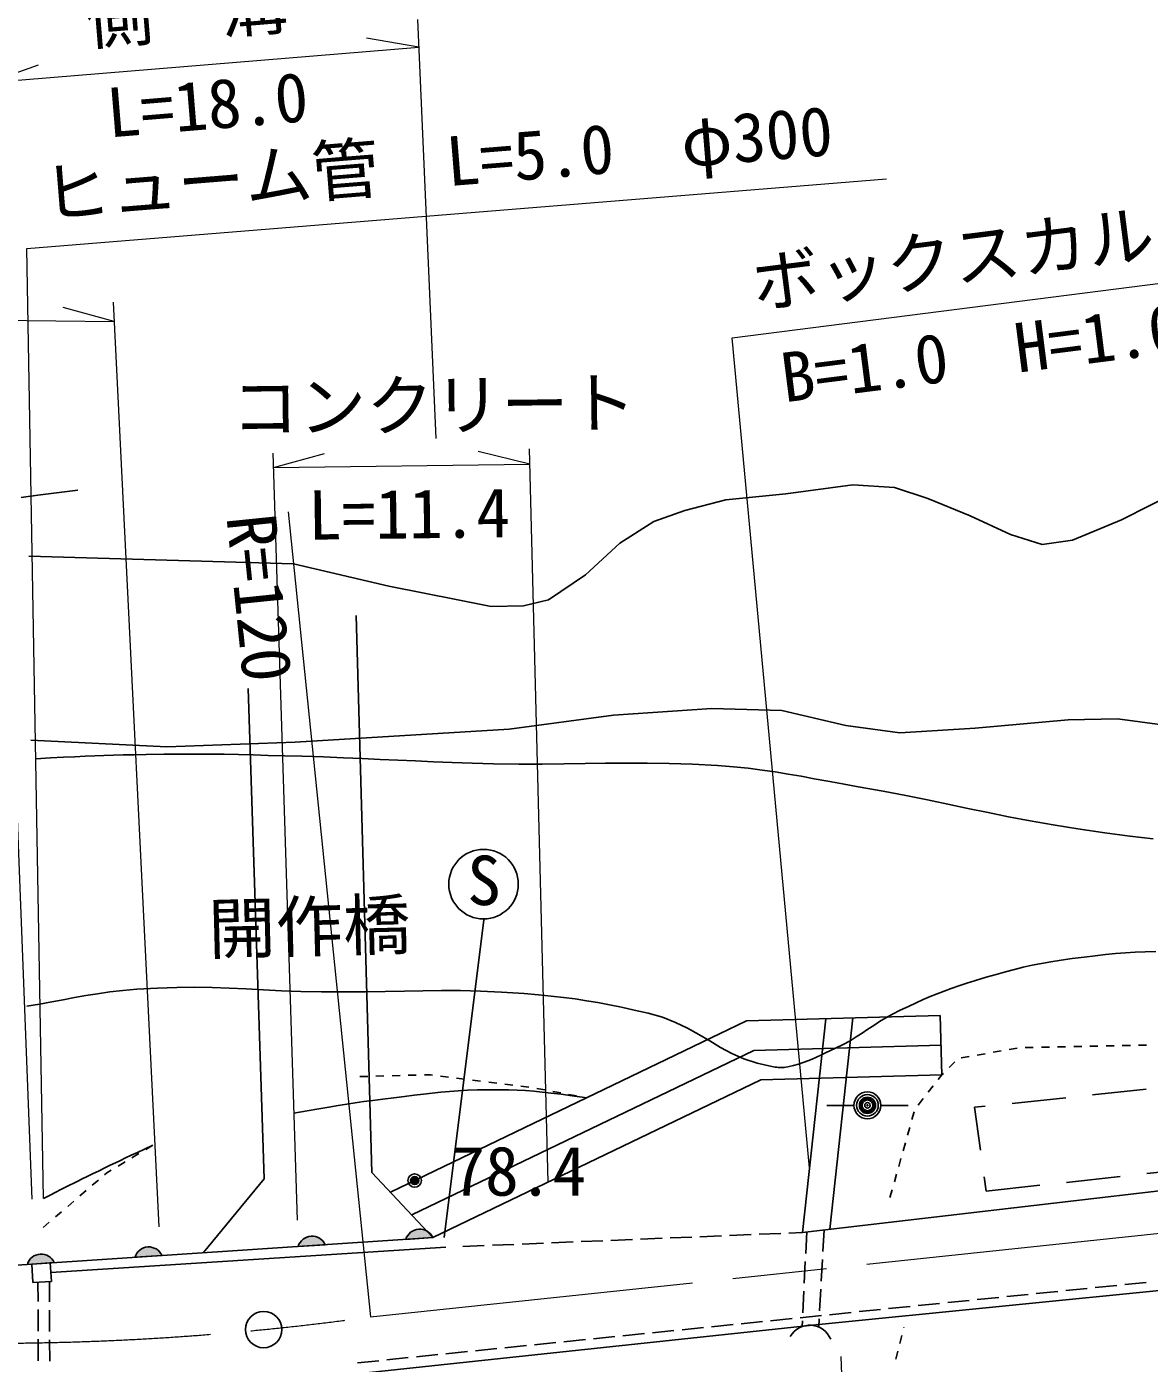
# Model space of a CAD drawing. Units: millimetres, scale not verified. Extents: x 40000 to 680000, y 20000 to 380000.
# Drawn here: x 365494 to 407108, y 290231 to 339804 of the extents above; entities that cross this region are included whole.
import ezdxf
from ezdxf.enums import TextEntityAlignment as Align

# ---------------------------------------------------------------- set-up
doc = ezdxf.new("R2010")
doc.units = ezdxf.units.MM
doc.header["$LTSCALE"] = 1000
doc.header["$PDMODE"] = 32
doc.header["$PDSIZE"] = 500
doc.linetypes.add('CHAIN', pattern=[18.5, 12, -1.5, 3.5, -1.5])
for name, color, linetype, lineweight in [('M-BGD', 7, 'Continuous', 25), ('M-BGD-HTXT', 7, 'Continuous', 13), ('M-BMK', 2, 'CHAIN', 13), ('M-BMK-SRVR', 3, 'Continuous', 25), ('M-STR-HTXT', 7, 'Continuous', 13), ('M-STR-STRC', 7, 'Continuous', 25)]:
    doc.layers.add(name, color=color, linetype=linetype, lineweight=lineweight)
doc.styles.add('ＭＳ ゴシック', font='')
doc.styles.get('ＭＳ ゴシック').set_extended_font_data('MS Gothic')

msp = doc.modelspace()

# ---------------------------------------------------------------- hatches: boundary and pattern name
at = {"layer": 'M-BGD'}
for points in [[(380547, 294890, 0.7), (379549, 294825)], [(370507, 294229, 0.7), (369509, 294163)], [(376556, 294630, 0.7), (375558, 294565)], [(366516, 293966, 0.7), (365518, 293900)]]:
    msp.add_hatch(color=256, dxfattribs=at).paths.add_polyline_path(points)

# ---------------------------------------------------------------- linework, layer by layer
for p, q in [((393637, 322485), (396120, 322807)), ((396120, 322807), (397661, 322715)), ((406076, 321519), (408904, 322945)), ((365288, 322345), (365908, 322430)), ((365908, 322430), (366603, 322520)), ((366603, 322520), (367391, 322617)), ((389889, 321864), (391407, 322255)), ((391407, 322255), (393637, 322485)), ((397661, 322715), (398902, 322301)), ((398902, 322301), (400466, 321657)), ((388740, 321450), (389889, 321864)), ((387475, 320646), (388740, 321450)), ((400466, 321657), (401960, 320967)), ((404260, 320760), (406076, 321519)), ((401960, 320967), (403133, 320600)), ((403133, 320600), (404260, 320760)), ((386210, 319473), (387475, 320646)), ((365574, 320163), (375382, 319885)), ((375382, 319885), (378922, 319059)), ((384831, 318553), (386210, 319473)), ((378922, 319059), (381474, 318542)), ((381474, 318542), (382716, 318300)), ((382716, 318300), (383911, 318323)), ((383911, 318323), (384831, 318553)), ((377701, 317965), (378293, 297310)), ((374294, 297071), (373702, 315262)), ((387241, 314271), (390897, 314512)), ((390897, 314512), (393484, 314443)), ((393484, 314443), (395863, 313891)), ((383378, 313753), (387241, 314271)), ((395863, 313891), (397864, 313615)), ((400657, 313788), (404106, 314098)), ((404106, 314098), (405934, 314133)), ((405934, 314133), (408969, 313719)), ((365651, 313339), (370686, 313098)), ((375446, 313270), (383378, 313753)), ((397864, 313615), (400657, 313788)), ((369475, 312803), (369926, 312812)), ((369926, 312812), (370575, 312823)), ((370575, 312823), (371176, 312829)), ((370686, 313098), (375446, 313270)), ((371176, 312829), (371741, 312829)), ((371741, 312829), (372282, 312826)), ((372282, 312826), (372812, 312818)), ((372812, 312818), (373342, 312807)), ((373342, 312807), (373883, 312794)), ((365829, 312651), (366378, 312681)), ((366378, 312681), (366856, 312707)), ((366856, 312707), (367278, 312728)), ((367278, 312728), (367659, 312746)), ((367659, 312746), (368014, 312760)), ((368014, 312760), (368358, 312773)), ((368358, 312773), (368706, 312784)), ((368706, 312784), (369074, 312793)), ((369074, 312793), (369475, 312803)), ((373883, 312794), (374448, 312779)), ((374448, 312779), (375049, 312761)), ((375049, 312761), (375697, 312743)), ((375697, 312743), (376496, 312719)), ((376496, 312719), (377236, 312691)), ((377236, 312691), (377932, 312662)), ((377932, 312662), (378598, 312631)), ((378598, 312631), (379250, 312600)), ((379250, 312600), (379901, 312570)), ((379901, 312570), (380568, 312540)), ((380568, 312540), (381264, 312513)), ((381264, 312513), (382003, 312488)), ((382003, 312488), (382802, 312467)), ((382802, 312467), (383735, 312453)), ((383735, 312453), (384599, 312452)), ((384599, 312452), (385413, 312460)), ((385413, 312460), (386192, 312473)), ((386192, 312473), (386955, 312486)), ((386955, 312486), (387717, 312494)), ((387717, 312494), (388495, 312494)), ((388495, 312494), (389308, 312481)), ((389308, 312481), (390171, 312450)), ((390171, 312450), (391102, 312398)), ((391102, 312398), (391694, 312353)), ((391694, 312353), (392240, 312298)), ((392240, 312298), (392753, 312234)), ((392753, 312234), (393243, 312163)), ((393243, 312163), (393721, 312085)), ((393721, 312085), (394199, 312001)), ((394199, 312001), (394687, 311911)), ((394687, 311911), (395196, 311816)), ((395196, 311816), (395737, 311718)), ((395737, 311718), (396322, 311617)), ((396322, 311617), (397239, 311455)), ((397239, 311455), (398087, 311293)), ((398087, 311293), (398883, 311132)), ((398883, 311132), (399644, 310972)), ((399644, 310972), (400388, 310813)), ((400388, 310813), (401133, 310656)), ((401133, 310656), (401895, 310501)), ((401895, 310501), (402692, 310349)), ((402692, 310349), (403542, 310199)), ((403542, 310199), (404461, 310053)), ((404461, 310053), (405458, 309909)), ((405458, 309909), (406383, 309787)), ((406383, 309787), (407255, 309683)), ((405102, 305347), (405488, 305389)), ((405488, 305389), (405859, 305424)), ((405859, 305424), (406222, 305453)), ((406222, 305453), (406586, 305476)), ((406586, 305476), (406958, 305493)), ((406958, 305493), (407346, 305505)), ((402109, 304840), (402438, 304920)), ((402438, 304920), (402768, 304993)), ((402768, 304993), (403107, 305060)), ((403107, 305060), (403462, 305123)), ((403462, 305123), (403841, 305183)), ((403841, 305183), (404250, 305240)), ((404250, 305240), (404692, 305298)), ((404692, 305298), (405102, 305347)), ((400341, 304328), (400663, 304428)), ((400663, 304428), (401059, 304547)), ((401059, 304547), (401427, 304655)), ((401427, 304655), (401775, 304752)), ((401775, 304752), (402109, 304840)), ((367691, 303869), (368122, 303939)), ((368122, 303939), (368573, 304002)), ((368573, 304002), (369054, 304056)), ((369054, 304056), (369575, 304102)), ((369575, 304102), (370343, 304149)), ((370343, 304149), (371054, 304172)), ((371054, 304172), (371724, 304176)), ((371724, 304176), (372367, 304165)), ((372367, 304165), (372995, 304143)), ((372995, 304143), (373624, 304113)), ((373624, 304113), (374267, 304081)), ((374267, 304081), (374938, 304051)), ((374938, 304051), (375652, 304026)), ((375652, 304026), (376421, 304010)), ((376421, 304010), (377266, 304007)), ((377266, 304007), (378050, 304013)), ((378050, 304013), (378787, 304024)), ((378787, 304024), (379493, 304038)), ((379493, 304038), (380184, 304050)), ((380184, 304050), (380874, 304056)), ((380874, 304056), (381580, 304052)), ((381580, 304052), (382315, 304034)), ((382315, 304034), (383097, 303998)), ((383097, 303998), (383940, 303941)), ((383940, 303941), (384460, 303897)), ((384460, 303897), (384941, 303850)), ((398990, 303830), (399245, 303935)), ((399245, 303935), (399502, 304036)), ((399502, 304036), (399766, 304133)), ((399766, 304133), (400044, 304230)), ((400044, 304230), (400341, 304328)), ((365493, 303471), (365971, 303553)), ((365971, 303553), (366420, 303635)), ((366420, 303635), (366850, 303716)), ((366850, 303716), (367270, 303795)), ((367270, 303795), (367691, 303869)), ((384941, 303850), (385394, 303799)), ((385394, 303799), (385826, 303742)), ((385826, 303742), (386248, 303678)), ((386248, 303678), (386669, 303607)), ((386669, 303607), (387098, 303526)), ((387098, 303526), (387545, 303435)), ((387545, 303435), (388018, 303332)), ((397873, 303324), (398179, 303467)), ((398179, 303467), (398463, 303598)), ((398463, 303598), (398731, 303719)), ((398731, 303719), (398990, 303830)), ((378979, 296577), (392179, 302929)), ((388018, 303332), (388527, 303217)), ((388527, 303217), (389065, 303064)), ((389065, 303064), (389549, 302874)), ((392179, 302929), (399360, 303127)), ((394251, 295081), (395114, 303010)), ((395270, 295200), (396123, 303038)), ((396892, 302761), (397111, 302903)), ((397111, 302903), (397343, 303044)), ((397343, 303044), (397595, 303185)), ((397595, 303185), (397873, 303324)), ((399420, 300927), (399360, 303127)), ((389549, 302874), (389992, 302658)), ((389992, 302658), (390409, 302424)), ((390409, 302424), (390812, 302185)), ((396248, 302335), (396467, 302476)), ((396467, 302476), (396679, 302618)), ((396679, 302618), (396892, 302761)), ((390812, 302185), (391215, 301949)), ((391215, 301949), (391634, 301726)), ((392444, 301836), (399390, 302027)), ((395288, 301829), (395482, 301920)), ((395482, 301920), (395762, 302056)), ((395762, 302056), (396015, 302195)), ((396015, 302195), (396248, 302335)), ((401914, 301867), (402209, 301917)), ((402508, 301938), (402808, 301945)), ((403108, 301951), (403408, 301957)), ((403708, 301963), (404008, 301970)), ((404307, 301976), (404607, 301982)), ((404907, 301989), (405207, 301995)), ((405507, 302001), (405807, 302008)), ((406107, 302014), (406407, 302020)), ((406707, 302026), (407007, 302033)), ((379767, 295735), (392444, 301836)), ((391634, 301726), (392080, 301527)), ((392080, 301527), (392569, 301361)), ((394281, 301385), (394450, 301448)), ((394450, 301448), (394612, 301514)), ((394612, 301514), (394773, 301586)), ((394773, 301586), (394937, 301662)), ((394937, 301662), (395107, 301743)), ((395107, 301743), (395288, 301829)), ((399686, 301196), (399897, 301409)), ((400140, 301562), (400435, 301613)), ((400731, 301664), (401027, 301714)), ((401322, 301765), (401618, 301816)), ((379636, 300911), (379936, 300919)), ((380236, 300927), (380458, 300932)), ((380458, 300932), (380536, 300923)), ((392569, 301361), (393114, 301240)), ((392709, 300743), (399420, 300927)), ((393114, 301240), (393180, 301229)), ((393180, 301229), (393241, 301219)), ((393241, 301219), (393299, 301210)), ((393299, 301210), (393355, 301204)), ((393355, 301204), (393410, 301199)), ((393410, 301199), (393464, 301198)), ((393464, 301198), (393520, 301199)), ((393520, 301199), (393578, 301204)), ((393578, 301204), (393639, 301212)), ((393639, 301212), (393704, 301224)), ((393704, 301224), (393913, 301274)), ((393913, 301274), (394104, 301327)), ((394104, 301327), (394281, 301385)), ((399283, 300753), (399420, 300927)), ((399420, 300927), (399475, 300983)), ((377837, 300863), (378137, 300871)), ((378437, 300879), (378737, 300887)), ((379037, 300895), (379337, 300903)), ((380547, 294890), (392709, 300743)), ((380833, 300885), (381131, 300848)), ((381428, 300810), (381726, 300773)), ((382024, 300735), (382321, 300697)), ((382619, 300660), (382917, 300622)), ((383214, 300585), (383512, 300547)), ((383810, 300510), (384107, 300472)), ((384404, 300427), (384698, 300371)), ((398912, 300282), (399097, 300517)), ((377675, 299892), (377992, 299938)), ((377992, 299938), (378326, 299983)), ((378326, 299983), (378691, 300030)), ((378691, 300030), (379101, 300079)), ((379101, 300079), (379493, 300127)), ((379493, 300127), (379856, 300172)), ((379856, 300172), (380197, 300214)), ((380197, 300214), (380524, 300252)), ((380524, 300252), (380845, 300287)), ((380845, 300287), (381166, 300317)), ((381166, 300317), (381494, 300341)), ((381494, 300341), (381837, 300360)), ((381837, 300360), (382202, 300373)), ((382202, 300373), (382596, 300378)), ((382596, 300378), (382992, 300378)), ((382992, 300378), (383348, 300372)), ((383348, 300372), (383675, 300360)), ((383675, 300360), (383985, 300343)), ((383985, 300343), (384291, 300320)), ((384291, 300320), (384605, 300289)), ((384605, 300289), (384938, 300252)), ((384938, 300252), (385302, 300206)), ((384993, 300315), (385288, 300259)), ((385302, 300206), (385709, 300153)), ((385583, 300203), (385877, 300147)), ((385709, 300153), (386172, 300091)), ((386172, 300091), (386251, 300076)), ((398540, 299810), (398726, 300046)), ((404010, 300082), (402021, 299872)), ((406994, 300397), (405005, 300187)), ((375395, 299502), (375888, 299590)), ((375888, 299590), (376317, 299666)), ((376317, 299666), (376698, 299733)), ((376698, 299733), (377042, 299791)), ((377042, 299791), (377363, 299844)), ((377363, 299844), (377675, 299892)), ((396160, 299797), (395160, 299797)), ((398166, 299797), (397166, 299797)), ((398310, 299267), (398391, 299556)), ((401027, 299767), (400634, 299726)), ((400634, 299726), (400850, 298135)), ((398147, 298690), (398228, 298979)), ((369161, 297846), (369370, 297944)), ((369370, 297944), (369602, 298052)), ((369396, 297854), (369653, 298008)), ((369602, 298052), (369865, 298175)), ((369865, 298175), (370169, 298316)), ((369911, 298162), (370169, 298316)), ((394251, 295081), (419811, 298065)), ((397984, 298112), (398066, 298401)), ((368175, 297374), (368393, 297480)), ((368393, 297480), (368592, 297576)), ((368592, 297576), (368781, 297666)), ((368781, 297666), (368968, 297755)), ((368881, 297547), (369138, 297700)), ((368968, 297755), (369161, 297846)), ((397821, 297535), (397903, 297824)), ((407022, 297267), (409010, 297485)), ((367237, 296914), (367390, 296990)), ((367390, 296990), (367553, 297070)), ((367553, 297070), (367730, 297157)), ((367730, 297157), (367930, 297255)), ((367923, 296831), (368150, 297027)), ((367930, 297255), (368175, 297374)), ((368377, 297223), (368466, 297299)), ((368466, 297299), (368623, 297393)), ((372043, 294336), (374294, 297071)), ((378293, 297310), (380547, 294890)), ((397659, 296957), (397740, 297246)), ((400985, 297145), (401058, 296613)), ((404040, 296940), (406028, 297158)), ((366117, 296348), (366361, 296472)), ((366361, 296472), (366573, 296580)), ((366573, 296580), (366760, 296674)), ((366760, 296674), (366928, 296759)), ((366928, 296759), (367085, 296838)), ((367085, 296838), (367237, 296914)), ((367468, 296440), (367695, 296636)), ((397496, 296380), (397577, 296669)), ((401058, 296613), (403046, 296831)), ((367013, 296049), (367240, 296245)), ((366103, 295266), (366330, 295462)), ((366558, 295658), (366785, 295853)), ((391548, 294970), (392348, 295003)), ((392647, 295015), (393447, 295048)), ((393746, 295060), (394251, 295081)), ((394409, 295100), (394371, 294301)), ((395053, 295175), (395010, 294376)), ((344126, 292490), (380547, 294890)), ((366391, 293601), (381036, 294538)), ((381657, 294563), (382456, 294596)), ((382756, 294608), (383555, 294641)), ((383855, 294654), (384654, 294686)), ((384954, 294699), (385753, 294732)), ((386053, 294744), (386852, 294777)), ((387152, 294789), (387951, 294822)), ((388251, 294834), (389050, 294867)), ((389350, 294880), (390149, 294912)), ((390449, 294925), (391248, 294958)), ((394861, 291670), (426022, 294786)), ((394357, 294001), (394319, 293202)), ((394993, 294077), (394949, 293278)), ((366367, 293956), (365678, 293911)), ((365678, 293911), (365723, 293221)), ((366413, 293266), (366367, 293956)), ((365723, 293221), (366413, 293266)), ((365910, 293233), (365913, 292524)), ((366338, 293261), (366340, 292504)), ((394933, 292978), (394889, 292179)), ((404013, 292927), (404809, 293008)), ((405107, 293038), (405903, 293120)), ((406202, 293150), (406998, 293231)), ((394305, 292902), (394267, 292103)), ((399636, 292480), (400432, 292561)), ((400730, 292592), (401526, 292673)), ((401825, 292703), (402620, 292785)), ((402919, 292815), (403715, 292896)), ((365914, 292224), (365918, 291424)), ((366341, 292204), (366343, 291404)), ((394164, 291922), (394960, 292003)), ((395259, 292033), (396055, 292114)), ((396353, 292145), (397149, 292226)), ((397447, 292257), (398243, 292338)), ((398542, 292368), (399337, 292450)), ((373797, 289417), (394861, 291670)), ((389787, 291475), (390583, 291556)), ((390881, 291586), (391677, 291668)), ((391976, 291698), (392772, 291779)), ((393070, 291810), (393866, 291891)), ((394253, 291803), (394243, 291595)), ((394873, 291880), (394856, 291574)), ((398006, 291551), (398009, 291562)), ((365920, 291124), (365923, 290324)), ((366344, 291104), (366346, 290304)), ((384315, 290916), (385111, 290998)), ((385410, 291028), (386206, 291109)), ((386504, 291140), (387300, 291221)), ((387598, 291251), (388394, 291333)), ((388693, 291363), (389489, 291444)), ((397856, 290970), (397931, 291261)), ((379938, 290470), (380734, 290551)), ((381033, 290581), (381828, 290663)), ((382127, 290693), (382923, 290774)), ((383221, 290805), (384017, 290886)), ((397707, 290389), (397781, 290680)), ((377750, 290246), (378545, 290327)), ((378844, 290358), (379640, 290439))]:
    msp.add_line(p, q, dxfattribs=at)
for points in [[(380547, 294890, 0.7), (379549, 294825)], [(370507, 294229, 0.7), (369509, 294163)], [(376556, 294630, 0.7), (375558, 294565)], [(366516, 293966, 0.7), (365518, 293900)]]:
    msp.add_lwpolyline(points, format="xyb", close=True, dxfattribs=at)
for centre, radius in [((396660, 299797), 500), ((396660, 299797), 500), ((396660, 299797), 400), ((396660, 299797), 300), ((396660, 299797), 200), ((396660, 299797), 100), ((396660, 299797), 20), ((379875, 297008), 150), ((379875, 297008), 120), ((379875, 297008), 90), ((379875, 297008), 60), ((379875, 297008), 30), ((379875, 297008), 20)]:
    msp.add_circle(centre, radius, dxfattribs=at)
msp.add_arc((394523, 290807), 836, 22.1991, 149.8328, dxfattribs=at)
for p in [(396660, 299797), (379875, 297008)]:
    msp.add_point(p, dxfattribs=at)
at = {"layer": 'M-BGD-HTXT'}
msp.add_line((375185, 321808), (378242, 291953), dxfattribs=at)
at = {"layer": 'M-BMK'}
msp.add_line((378242, 291953), (425783, 296997), dxfattribs=at)
msp.add_arc((364050, 394344), 103370, 267.93323, 277.89112, dxfattribs=at)
at = {"layer": 'M-BMK-SRVR'}
msp.add_circle((374276, 291482), 674, dxfattribs=at)
at = {"layer": 'M-STR-HTXT'}
for p, q in [((379982, 340074), (380654, 324528)), ((380026, 339042), (378092, 339385)), ((364079, 337731), (380026, 339042)), ((364059, 338235), (365689, 296319)), ((364079, 337731), (365931, 338385)), ((365496, 331578), (397367, 334161)), ((391650, 328271), (419366, 331798)), ((366117, 296348), (365496, 331578)), ((344542, 329168), (368734, 328870)), ((368734, 328870), (366841, 329393)), ((368699, 329591), (370391, 295293)), ((394512, 297476), (391650, 328271)), ((374623, 323993), (375520, 295541)), ((374640, 323451), (376533, 323976)), ((384140, 323575), (382233, 324050)), ((384125, 324150), (384814, 296944)), ((374640, 323451), (384140, 323575)), ((395674, 290478), (396723, 258308))]:
    msp.add_line(p, q, dxfattribs=at)
at = {"layer": 'M-STR-STRC'}
msp.add_line((380964, 294896), (382436, 306676), dxfattribs=at)
msp.add_circle((382429, 308002), 1289, dxfattribs=at)

# ---------------------------------------------------------------- texts
at = {"layer": 'M-BGD', "style": 'ＭＳ ゴシック'}
msp.add_text('開作橋', height=1833, rotation=1.449, dxfattribs=at).set_placement((375970, 306430), align=Align.MIDDLE_CENTER)
msp.add_text('78.4', height=1833, dxfattribs=at).set_placement((381240, 295898), align=Align.BOTTOM_LEFT)
at = {"layer": 'M-BGD-HTXT', "style": 'ＭＳ ゴシック'}
msp.add_text('R=120', height=1833, rotation=275.846, dxfattribs=at).set_placement((372350, 321573), align=Align.BOTTOM_LEFT)
at = {"layer": 'M-STR-HTXT', "style": 'ＭＳ ゴシック'}
for s, rotation, p in [('側\u3000溝', 4.712, (367791, 338596)), ('L=18.0', 4.712, (368584, 335147)), ('ヒューム管\u3000L=5.0\u3000φ300', 4.632, (366210, 332131)), ('ボックスカルバート', 7.251, (392576, 328816)), ('B=1.0\u3000H=1.0\u3000L=14.2', 7.251, (393643, 325324)), ('コンクリート', 0.747, (373099, 324210)), ('L=11.4', 0.747, (375945, 320226))]:
    msp.add_text(s, height=1833, rotation=rotation, dxfattribs=at).set_placement(p, align=Align.BOTTOM_LEFT)
at = {"layer": 'M-STR-STRC', "style": 'ＭＳ ゴシック'}
msp.add_text('S', height=1833, dxfattribs=at).set_placement((381824, 306676), align=Align.BOTTOM_LEFT)

doc.saveas('drawing.dxf')
